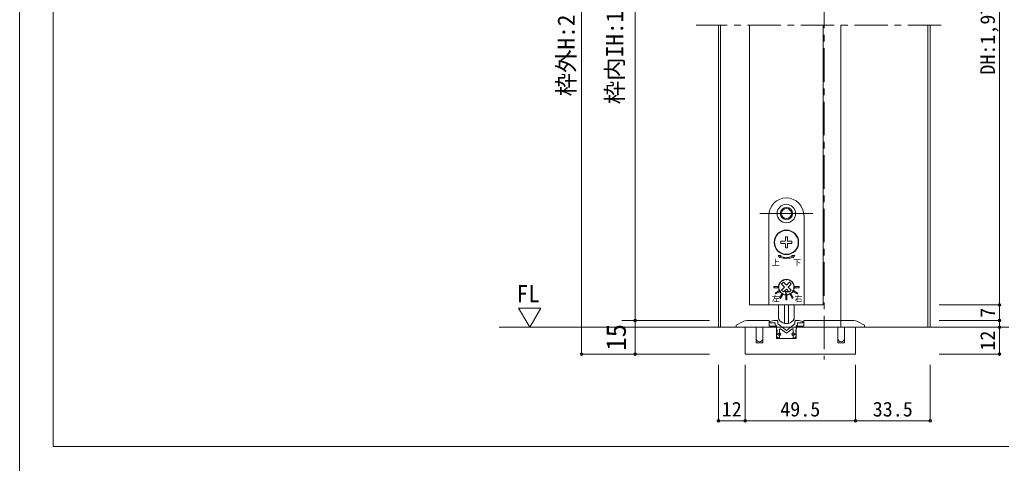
# Model space of a CAD drawing. Units: millimetres on the paper, enlarged 10 times, with parts at other scales. Extents: x -2000 to 2000, y -1385 to 1385.
# Drawn here: x -2000 to -532, y -92 to 571 of the extents above; entities that cross this region are included whole.
import ezdxf
from ezdxf.enums import TextEntityAlignment as Align

# ---------------------------------------------------------------- set-up
doc = ezdxf.new("R2010")
doc.units = ezdxf.units.MM
doc.header["$LTSCALE"] = 10
doc.header["$PDMODE"] = 32
doc.header["$PDSIZE"] = 4
doc.linetypes.add('CHAIN1', pattern=[8, 5, -1, 1, -1])
doc.linetypes.add('USER1', pattern=[19.05, 12.7, -6.35])
for name, color, linetype, lineweight in [('1-1_0', 7, 'Continuous', 20), ('2-0', 7, 'Continuous', 20), ('3-0', 7, 'Continuous', 20)]:
    doc.layers.add(name, color=color, linetype=linetype, lineweight=lineweight)
doc.styles.add('ＭＳ ゴシック', font='')
doc.styles.get('ＭＳ ゴシック').set_extended_font_data('MS Gothic')

msp = doc.modelspace()

# ---------------------------------------------------------------- linework, layer by layer
at = {"layer": '1-1_0'}
msp.add_lwpolyline([(-2000, -1385), (2000, -1385), (2000, 1385), (-2000, 1385)], close=True, dxfattribs=at)
msp.add_lwpolyline([(380, -67.5), (-1950, -67.5), (-1950, 1335)], dxfattribs=at)
at = {"layer": '2-0', "linetype": 'CHAIN1'}
for p, q in [((-796.63, 1088.15), (-796.63, 62.78)), ((-621.63, 562.66), (-988.3, 562.66))]:
    msp.add_line(p, q, dxfattribs=at)
at = {"layer": '2-0', "color": 4, "lineweight": 9}
for p, q in [((-1159.71, 1054.82), (-1159.71, 71)), ((-1079.55, 934.82), (-1079.55, 121)), ((-534.82, 908.15), (-534.82, 144.33)), ((-624.96, 144.33), (-534.82, 144.33)), ((-534.82, 144.33), (-534.82, 121)), ((-1099.55, 121), (-968.3, 121)), ((-1079.55, 121), (-1079.55, 71)), ((-534.82, 121), (-534.82, 111)), ((-954.96, 111), (-1282.9, 111)), ((-534.82, 111), (-624.96, 111)), ((-534.82, 111), (-534.82, 79.98)), ((-534.82, 111), (-534.82, 71)), ((-1159.71, 71), (-978.05, 71)), ((-1099.55, 71), (-968.3, 71)), ((-534.82, 71), (-624.96, 71)), ((-954.96, -29.02), (-954.96, 54.69)), ((-914.96, -29.02), (-914.96, 54.69)), ((-749.96, -29.02), (-749.96, 54.69)), ((-638.3, -29.02), (-638.3, 54.69)), ((-954.96, -29.02), (-914.96, -29.02)), ((-914.96, -29.02), (-749.96, -29.02)), ((-749.96, -29.02), (-638.3, -29.02))]:
    msp.add_line(p, q, dxfattribs=at)
at = {"layer": '2-0'}
for p, q in [((-954.96, 562.66), (-954.96, 111)), ((-951.63, 562.66), (-951.63, 111)), ((-908.3, 562.66), (-908.3, 144.33)), ((-798.3, 562.66), (-798.3, 144.33)), ((-771.63, 562.66), (-771.63, 111)), ((-641.63, 562.66), (-641.63, 111)), ((-638.3, 562.66), (-638.3, 111)), ((-908.3, 144.33), (-798.3, 144.33)), ((-928.3, 114.33), (-917.08, 119.94)), ((-879.13, 121), (-912.6, 121)), ((-879.13, 121), (-879.13, 112.66)), ((-878.3, 118.66), (-878.3, 118.86)), ((-872.4, 120.97), (-877.51, 119.84)), ((-877.3, 117.66), (-873.85, 117.66)), ((-873.85, 117.66), (-869.96, 117.66)), ((-872.19, 121), (-867.07, 121)), ((-866.07, 120), (-866.07, 116)), ((-840.52, 120), (-840.52, 116)), ((-834.41, 121), (-839.52, 121)), ((-832.74, 117.66), (-836.63, 117.66)), ((-836.63, 114.75), (-836.63, 117.66)), ((-834.19, 120.97), (-829.08, 119.84)), ((-829.3, 117.66), (-832.74, 117.66)), ((-828.3, 118.86), (-828.3, 118.66)), ((-827.46, 121), (-827.46, 112.66)), ((-752.32, 121), (-827.46, 121)), ((-736.63, 114.33), (-747.85, 119.94)), ((-914.96, 111), (-954.96, 111)), ((-638.3, 111), (-954.96, 111)), ((-379.04, 111), (-954.96, 111)), ((-914.96, 111), (-954.96, 111)), ((-928.3, 111), (-928.3, 114.33)), ((-914.96, 111), (-928.3, 111)), ((-914.96, 111), (-914.96, 71)), ((-898.63, 111), (-914.96, 111)), ((-898.63, 111), (-898.63, 87.66)), ((-888.63, 111), (-888.63, 87.66)), ((-867.96, 111), (-888.63, 111)), ((-867.96, 112.66), (-879.13, 112.66)), ((-869.96, 114.75), (-868.3, 113.5)), ((-868.3, 109.45), (-868.3, 113.5)), ((-868.25, 109.22), (-866.81, 105.36)), ((-868.01, 104.51), (-866.76, 100.36)), ((-867.96, 112.66), (-867.96, 94.33)), ((-867.37, 105.36), (-866.81, 105.36)), ((-866.07, 116), (-853.3, 106.41)), ((-863.46, 96.03), (-863.46, 107.87)), ((-853.3, 102.25), (-861.86, 108.67)), ((-853.3, 106.41), (-840.52, 116)), ((-853.3, 102.25), (-844.73, 108.67)), ((-843.13, 96), (-843.13, 107.87)), ((-838.34, 109.22), (-839.8, 105.33)), ((-839.19, 105.33), (-839.8, 105.33)), ((-838.55, 104.47), (-839.8, 100.33)), ((-838.63, 112.66), (-838.63, 94.33)), ((-827.46, 112.66), (-838.63, 112.66)), ((-776.3, 111), (-838.63, 111)), ((-836.63, 114.75), (-838.3, 113.5)), ((-838.3, 109.45), (-838.3, 113.5)), ((-776.3, 87.66), (-776.3, 111)), ((-766.3, 87.66), (-766.3, 111)), ((-749.96, 111), (-766.3, 111)), ((-749.96, 111), (-638.3, 111)), ((-749.96, 71), (-749.96, 111)), ((-749.96, 111), (-638.3, 111)), ((-866.91, 95.84), (-868.01, 99.51)), ((-838.63, 94.33), (-867.96, 94.33)), ((-867.37, 100.36), (-866.76, 100.36)), ((-866.27, 95.36), (-864.13, 95.36)), ((-840.29, 95.33), (-842.46, 95.33)), ((-839.19, 100.33), (-839.8, 100.33)), ((-839.65, 95.81), (-838.55, 99.47)), ((-888.63, 87.66), (-898.63, 87.66)), ((-766.3, 87.66), (-776.3, 87.66)), ((-914.96, 71), (-749.96, 71))]:
    msp.add_line(p, q, dxfattribs=at)
at = {"layer": '2-0', "color": 2, "linetype": 'USER1', "lineweight": 18}
msp.add_line((-892.8, 281), (-813.8, 281), dxfattribs=at)
at = {"layer": '2-0', "lineweight": 18}
for p, q in [((-879.63, 278), (-879.63, 144.33)), ((-826.96, 144.33), (-826.96, 278)), ((-856.13, 236.5), (-861.63, 236.5)), ((-851.8, 246.33), (-854.8, 246.33)), ((-854.8, 240.83), (-854.8, 246.33)), ((-854.8, 229.66), (-854.8, 235.16)), ((-851.8, 240.83), (-851.8, 246.33)), ((-851.8, 229.66), (-851.8, 235.16)), ((-844.96, 239.5), (-850.46, 239.5)), ((-844.96, 236.5), (-850.46, 236.5)), ((-844.96, 239.5), (-844.96, 236.5)), ((-851.8, 229.66), (-854.8, 229.66)), ((-853.26, 173.83), (-848.73, 178.25)), ((-860.66, 166.61), (-856.13, 171.03)), ((-857.86, 163.75), (-860.66, 166.61)), ((-856.13, 171.03), (-860.55, 175.57)), ((-857.86, 163.75), (-853.33, 168.17)), ((-848.91, 163.64), (-853.33, 168.17)), ((-846.05, 166.43), (-848.91, 163.64)), ((-879.63, 144.33), (-826.96, 144.33)), ((-864.96, 123.89), (-864.96, 144.33)), ((-856.21, 144.33), (-856.21, 116.82)), ((-850.38, 144.33), (-850.38, 116.82)), ((-841.63, 144.33), (-841.63, 123.89)), ((-856.21, 116.82), (-850.38, 116.82))]:
    msp.add_line(p, q, dxfattribs=at)
for points in [[(-856.13, 239.5), (-861.63, 239.5), (-861.63, 236.5)], [(-861.97, 217.06), (-861.46, 218.29), (-865.79, 218.29), (-862.99, 214.59), (-862.48, 215.82)], [(-844.11, 215.82), (-843.6, 214.59), (-840.8, 218.29), (-845.13, 218.29), (-844.62, 217.06)], [(-853.26, 173.83), (-857.69, 178.36), (-860.55, 175.57)], [(-846.05, 166.43), (-850.47, 170.96), (-845.94, 175.39), (-848.73, 178.25)]]:
    msp.add_lwpolyline(points, dxfattribs=at)
for points in [[(-872.3, 170.16), (-865.63, 170.16), (-865.63, 171.83), (-872.3, 171.83)], [(-869.33, 160.78), (-863.56, 164.11), (-864.39, 165.55), (-870.17, 162.22)], [(-853.42, 160.67), (-851.71, 164.64), (-855.04, 164.69)], [(-836.43, 162.22), (-842.2, 165.55), (-843.03, 164.11), (-837.26, 160.78)], [(-834.3, 171.83), (-840.96, 171.83), (-840.96, 170.16), (-834.3, 170.16)], [(-862.08, 154.13), (-858.74, 159.9), (-860.19, 160.73), (-863.52, 154.96)], [(-852.46, 158.66), (-854.13, 158.66), (-854.13, 152), (-852.46, 152)], [(-843.08, 154.96), (-846.41, 160.73), (-847.85, 159.9), (-844.52, 154.13)]]:
    msp.add_lwpolyline(points, close=True, dxfattribs=at)
at = {"layer": '2-0'}
msp.add_lwpolyline([(-1237.2, 111), (-1220.71, 139.68), (-1253.9, 139.68)], close=True, dxfattribs=at)
for points in [[(-869.96, 114.75), (-869.96, 116.42), (-869.96, 117.66)], [(-749.96, 111), (-736.63, 111), (-736.63, 114.33)]]:
    msp.add_lwpolyline(points, dxfattribs=at)
at = {"layer": '2-0', "lineweight": 18}
for centre, radius in [((-853.3, 281), 13.83), ((-853.3, 281), 9.17), ((-853.3, 281), 7.5), ((-853.3, 238), 18.33), ((-853.3, 238), 17.83)]:
    msp.add_circle(centre, radius, dxfattribs=at)
for centre, radius, start, end in [((-853.3, 278), 26.33, 0, 180), ((-856.13, 240.83), 1.33, 270, 360), ((-856.13, 235.16), 1.33, 360, 90), ((-850.46, 240.83), 1.33, 180, 270), ((-850.46, 235.16), 1.33, 90, 180), ((-853.3, 238), 24, 247.5, 292.5), ((-853.3, 238), 22.67, 247.5, 292.5), ((-853.3, 171), 11.67, 98.90298, 201.09702), ((-860.99, 173.73), 3.33, 129.87866, 160.42431), ((-853.3, 171), 11.17, 146.90028, 151.69834), ((-859.38, 176.44), 3.33, 138.17431, 168.71996), ((-853.3, 171), 11.5, 130.42431, 138.17431), ((-858.59, 177.21), 3.33, 99.87866, 130.42431), ((-853.3, 171), 11.17, 116.90028, 121.69834), ((-855.84, 178.76), 3.33, 108.17431, 138.71996), ((-853.3, 171), 11.5, 100.42431, 108.17431), ((-854.77, 179.03), 3.33, 69.87866, 100.42431), ((-854.74, 180.22), 2.33, 72.61143, 98.90298), ((-853.3, 184.83), 2.5, 252.61143, 287.38857), ((-853.3, 171), 11.17, 86.90028, 91.69834), ((-851.62, 178.99), 3.33, 78.17431, 108.71996), ((-851.85, 180.22), 2.33, 81.09702, 107.38857), ((-853.3, 171), 11.67, 338.90298, 81.09702), ((-853.3, 171), 11.5, 70.42431, 78.17431), ((-850.56, 178.69), 3.33, 39.87866, 70.42431), ((-853.3, 171), 11.17, 56.90028, 61.69834), ((-847.85, 177.08), 3.33, 48.17431, 78.71996), ((-853.3, 171), 11.5, 40.42431, 48.17431), ((-847.08, 176.29), 3.33, 9.87866, 40.42431), ((-853.3, 171), 11.17, 26.90028, 31.69834), ((-861.33, 169.52), 3.33, 159.87866, 190.42431), ((-861.29, 172.67), 3.33, 168.17431, 198.71996), ((-853.3, 171), 11.5, 190.42431, 198.17431), ((-853.3, 171), 11.5, 160.42431, 168.17431), ((-853.3, 171), 11.17, 176.90028, 181.69834), ((-861.06, 168.45), 3.33, 198.17431, 228.71996), ((-862, 167.64), 2.33, 201.09702, 227.38857), ((-865.28, 164.08), 2.5, 12.61143, 47.38857), ((-853.3, 171), 11.17, 206.90028, 211.69834), ((-860.56, 165.14), 2.33, 192.61143, 218.90298), ((-859.51, 165.7), 3.33, 189.87866, 220.42431), ((-853.3, 171), 11.67, 218.90298, 321.09702), ((-853.3, 171), 11.5, 220.42431, 228.17431), ((-858.74, 164.91), 3.33, 228.17431, 258.71996), ((-853.3, 171), 11.17, 236.90028, 241.69834), ((-848, 164.78), 3.33, 279.87866, 310.42431), ((-853.3, 171), 11.5, 310.42431, 318.17431), ((-847.21, 165.55), 3.33, 318.17431, 348.71996), ((-846.03, 165.14), 2.33, 321.09702, 347.38857), ((-853.3, 171), 11.17, 326.90028, 331.69834), ((-841.32, 164.08), 2.5, 132.61143, 167.38857), ((-845.6, 168.26), 3.33, 309.87866, 340.42431), ((-845.54, 173.55), 3.33, 18.17431, 48.71996), ((-844.59, 167.64), 2.33, 312.61143, 338.90298), ((-853.3, 171), 11.5, 340.42431, 348.17431), ((-853.3, 171), 11.5, 10.42431, 18.17431), ((-853.3, 171), 11.17, 356.90028, 1.69834), ((-845.27, 172.48), 3.33, 339.87866, 10.42431), ((-845.3, 169.32), 3.33, 348.17431, 18.71996), ((-856.03, 163.3), 3.33, 219.87866, 250.42431), ((-853.3, 171), 11.5, 250.42431, 258.17431), ((-854.97, 163), 3.33, 258.17431, 288.71996), ((-853.3, 171), 11.17, 266.90028, 271.69834), ((-851.82, 162.97), 3.33, 249.87866, 280.42431), ((-853.3, 171), 11.5, 280.42431, 288.17431), ((-850.75, 163.24), 3.33, 288.17431, 318.71996), ((-853.3, 171), 11.17, 296.90028, 301.69834), ((-863.3, 123.89), 1.67, 180, 210.56067), ((-853.25, 129.82), 13.33, 210.56067, 257.16143), ((-853.34, 129.82), 13.33, 282.83857, 329.43933), ((-843.3, 123.89), 1.67, 329.43933, 360)]:
    msp.add_arc(centre, radius, start, end, dxfattribs=at)
at = {"layer": '2-0'}
for centre, radius, start, end in [((-912.6, 111), 10, 90, 116.56505), ((-877.3, 118.86), 1, 102.52881, 180), ((-877.3, 118.66), 1, 180, 270), ((-872.19, 120), 1, 90, 102.52881), ((-872.19, 120), 1, 90, 102.52881), ((-872.19, 120), 1, 90, 102.52881), ((-872.19, 120), 1, 90, 102.52881), ((-867.07, 120), 1, 0, 90), ((-839.52, 120), 1, 90, 180), ((-834.41, 120), 1, 77.47119, 90), ((-829.3, 118.66), 1, 270, 0), ((-829.3, 118.86), 1, 0, 77.47119), ((-752.32, 111), 10, 63.43495, 90), ((-867.63, 109.45), 0.667, 180, 200.55605), ((-867.63, 109.45), 0.667, 180, 200.55605), ((-867.63, 109.45), 0.667, 180, 200.55605), ((-867.63, 109.45), 0.667, 180, 200.55605), ((-867.37, 104.7), 0.667, 90, 196.69924), ((-862.46, 107.87), 1, 53.1301, 180), ((-844.13, 107.87), 1, 0, 126.8699), ((-839.19, 104.66), 0.667, 343.30076, 90), ((-838.96, 109.45), 0.667, 339.44395, 0), ((-838.96, 109.45), 0.667, 339.44395, 0), ((-838.96, 109.45), 0.667, 339.44395, 0), ((-893.63, 94.33), 5, 180, 0), ((-867.37, 99.7), 0.667, 90, 196.69924), ((-866.27, 96.03), 0.667, 196.69924, 270), ((-864.13, 96.03), 0.667, 270, 0), ((-842.46, 96), 0.667, 180, 270), ((-840.29, 96), 0.667, 270, 343.30076), ((-839.19, 99.66), 0.667, 343.30076, 90), ((-771.3, 94.33), 5, 180, 0)]:
    msp.add_arc(centre, radius, start, end, dxfattribs=at)
at = {"layer": '2-0', "color": 4}
for p in [(-534.82, 144.33), (-1079.55, 121), (-534.82, 121), (-534.82, 111), (-534.82, 111), (-1159.71, 71), (-1079.55, 71), (-534.82, 71), (-954.96, -29.02), (-914.96, -29.02), (-749.96, -29.02), (-638.3, -29.02)]:
    msp.add_point(p, dxfattribs=at)
at = {"layer": '2-0'}
for p in [(-863.46, 100.67), (-843.13, 100.67)]:
    msp.add_point(p, dxfattribs=at)
at = {"layer": '3-0', "color": 4, "lineweight": 9}
msp.add_line((-624.96, 121), (-534.82, 121), dxfattribs=at)

# ---------------------------------------------------------------- texts
at = {"layer": '2-0', "style": 'ＭＳ ゴシック'}
for s, height, p in [('枠外H:2,036', 25.66, (-1162.21, 456.24)), ('枠内IH:1,985', 25.66, (-1089.6, 444.45)), ('DH:1,970', 21.99, (-534.82, 488.74)), ('7', 21.99, (-534.82, 125.16)), ('15', 29.33, (-1084.55, 76)), ('12', 21.99, (-534.82, 76))]:
    msp.add_text(s, height=height, rotation=90, dxfattribs=at).set_placement(p, align=Align.BOTTOM_LEFT)
for s, height, p in [('上', 8.55, (-875.37, 200.94)), ('下', 8.55, (-843.05, 200.68)), ('FL', 25.66, (-1256.86, 140.79)), ('左', 8.55, (-875.06, 146.76)), ('右', 8.55, (-841.08, 146.68)), ('12', 21.99, (-949.96, -29.02)), ('49.5', 21.99, (-862.46, -29.02)), ('33.5', 21.99, (-724.13, -29.02))]:
    msp.add_text(s, height=height, dxfattribs=at).set_placement(p, align=Align.BOTTOM_LEFT)

doc.saveas('drawing.dxf')
